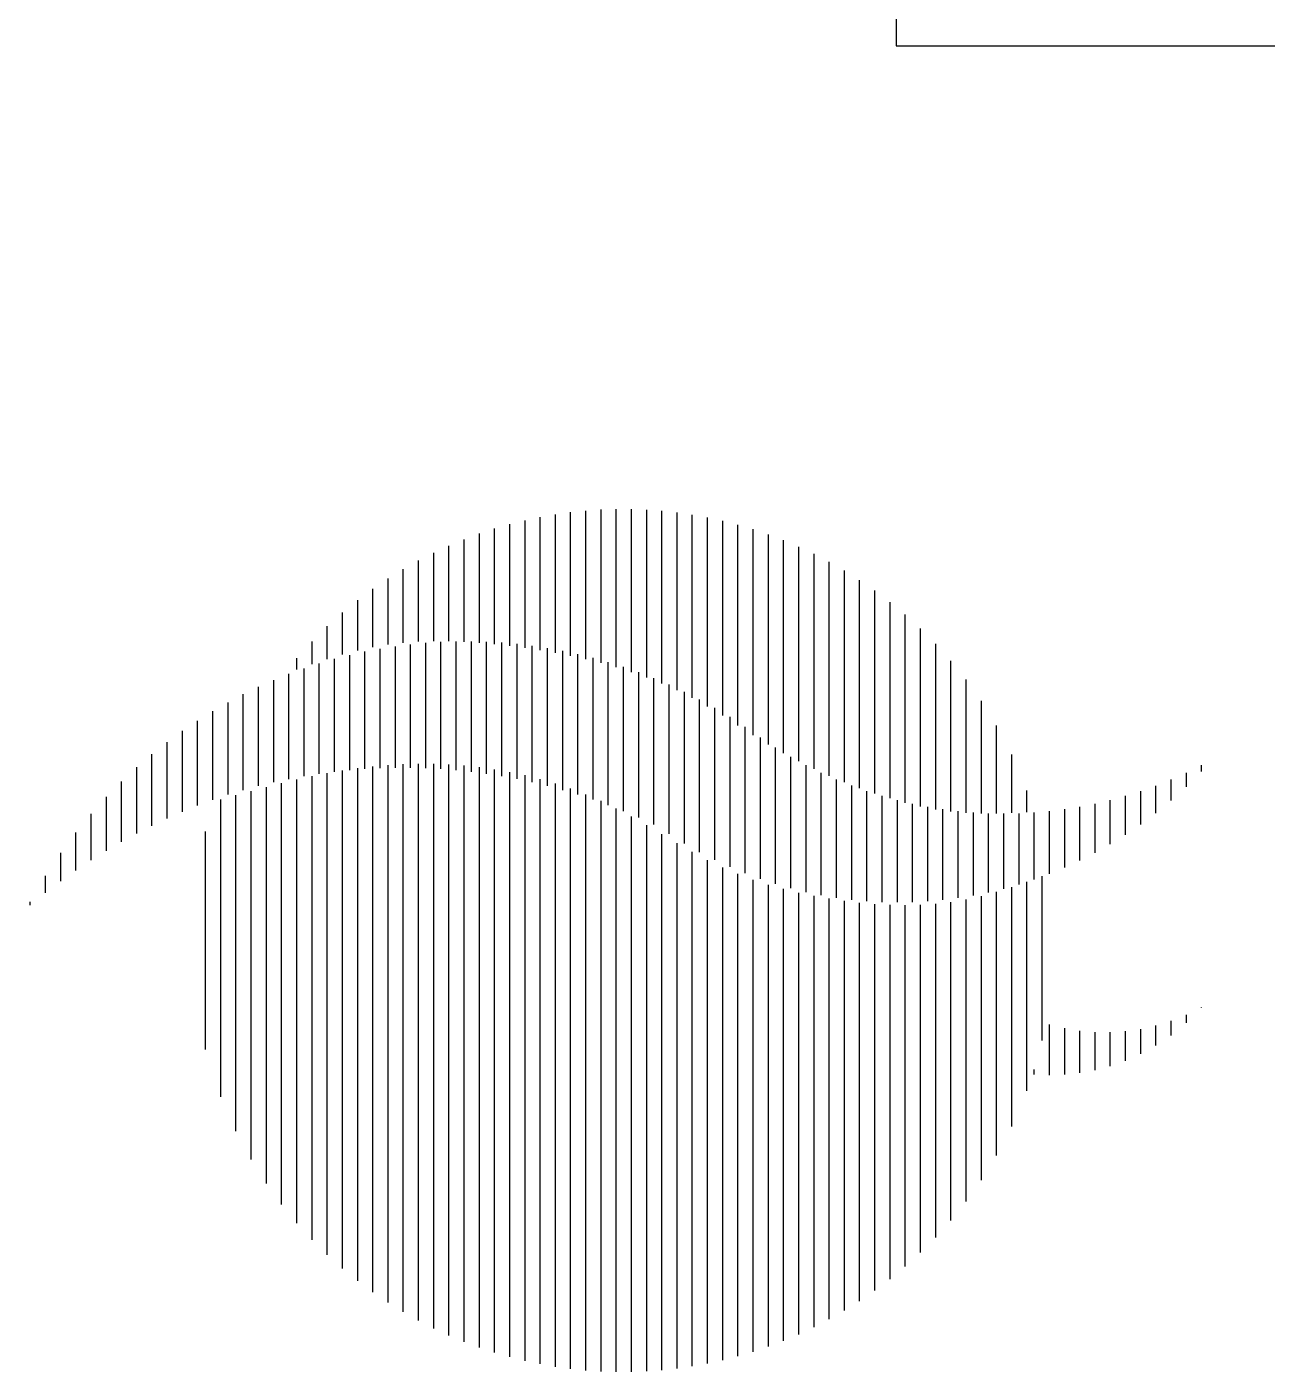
# Model space of a CAD drawing. Header units: millimetres. Extents: x 577 to 2337, y 236 to 943.
# Drawn here: x 775.95 to 788.9, y 678.26 to 692.29 of the extents above; entities that cross this region are included whole.
import ezdxf

# ---------------------------------------------------------------- set-up
doc = ezdxf.new("R2010")
doc.units = ezdxf.units.MM
doc.header["$LTSCALE"] = 0.01
doc.layers.add('06-Furn', color=4, linetype='Continuous')
doc.layers.add('08-Hatch', color=5, linetype='Continuous')
pattern_1 = [(90, (41.29273333859851, 74.9625871649555), (-0.15875, 2.775557561562891e-17), [])]

msp = doc.modelspace()

# ---------------------------------------------------------------- hatches: boundary and pattern name
at = {"layer": '08-Hatch'}
h = msp.add_hatch(dxfattribs=at)
h.set_pattern_fill('ANSI31', color=20, scale=0.05, angle=45)
h.set_pattern_definition([(90, (-44.50806539381847, 22.77619598385809), (-0.15875, 2.775557561562891e-17), [])])
edge = h.paths.add_edge_path()
edge.add_line((786.6167899571417, 683.4535552137554), (786.5462188233147, 683.4277143685528))
edge.add_line((786.5462188233147, 683.4277143685528), (786.4756162814077, 683.402028699425))
edge.add_line((786.4756162814077, 683.402028699425), (786.4049509235367, 683.3766533825095))
edge.add_line((786.4049509235367, 683.3766533825095), (786.3341913416303, 683.3517435938933))
edge.add_line((786.3341913416303, 683.3517435938933), (786.2633061277113, 683.3274545096741))
edge.add_line((786.2633061277113, 683.3274545096741), (786.1922638737557, 683.3039413059491))
edge.add_line((786.1922638737557, 683.3039413059491), (786.121033171751, 683.2813591588202))
edge.add_line((786.121033171751, 683.2813591588202), (786.0495826137025, 683.2598632443826))
edge.add_line((786.0495826137025, 683.2598632443826), (785.9778807916067, 683.2396087387447))
edge.add_line((785.9778807916067, 683.2396087387447), (785.9058962974456, 683.220750817995))
edge.add_line((785.9058962974456, 683.220750817995), (785.8335977232217, 683.2034446582416))
edge.add_line((785.8335977232217, 683.2034446582416), (785.7609536609204, 683.1878454355767))
edge.add_line((785.7609536609204, 683.1878454355767), (785.6879377017821, 683.1740917918409))
edge.add_line((785.6879377017821, 683.1740917918409), (785.6145626919968, 683.1621925387795))
edge.add_line((785.6145626919968, 683.1621925387795), (785.5408600172666, 683.1520951714608))
edge.add_line((785.5408600172666, 683.1520951714608), (785.4668611730071, 683.1437468220336))
edge.add_line((785.4668611730071, 683.1437468220336), (785.3925976546294, 683.1370946226431))
edge.add_line((785.3925976546294, 683.1370946226431), (785.318100957569, 683.1320857054412))
edge.add_line((785.318100957569, 683.1320857054412), (785.2434025772332, 683.1286672025748))
edge.add_line((785.2434025772332, 683.1286672025748), (785.1685340090539, 683.126786246193))
edge.add_line((785.1685340090539, 683.126786246193), (785.093526748448, 683.1263899684438))
edge.add_line((785.093526748448, 683.1263899684438), (785.018412290835, 683.1274255014761))
edge.add_line((785.018412290835, 683.1274255014761), (784.9432221316375, 683.1298399774383))
edge.add_line((784.9432221316375, 683.1298399774383), (784.867987766284, 683.1335805284785))
edge.add_line((784.867987766284, 683.1335805284785), (784.7927406901862, 683.1385942867454))
edge.add_line((784.7927406901862, 683.1385942867454), (784.7175123987622, 683.1448283843877))
edge.add_line((784.7175123987622, 683.1448283843877), (784.6423343874235, 683.1522299535533))
edge.add_line((784.6423343874235, 683.1522299535533), (784.5672381516179, 683.1607461263924))
edge.add_line((784.5672381516179, 683.1607461263924), (784.492255186751, 683.170324035052))
edge.add_line((784.492255186751, 683.170324035052), (784.4174169882443, 683.1809108116798))
edge.add_line((784.4174169882443, 683.1809108116798), (784.342754986159, 683.1924577035654))
edge.add_line((784.342754986159, 683.1924577035654), (784.2682998456247, 683.204964121696))
edge.add_line((784.2682998456247, 683.204964121696), (784.1940817357488, 683.2184607055293))
edge.add_line((784.1940817357488, 683.2184607055293), (784.1201308173015, 683.2329786220154))
edge.add_line((784.1201308173015, 683.2329786220154), (784.0464772510297, 683.2485490381076))
edge.add_line((784.0464772510297, 683.2485490381076), (783.9731511977025, 683.2652031207549))
edge.add_line((783.9731511977025, 683.2652031207549), (783.9001828180541, 683.2829720369026))
edge.add_line((783.9001828180541, 683.2829720369026), (783.8276022728704, 683.3018869535038))
edge.add_line((783.8276022728704, 683.3018869535038), (783.7554397228712, 683.321979037511))
edge.add_line((783.7554397228712, 683.321979037511), (783.6837253288461, 683.3432794558652))
edge.add_line((783.6837253288461, 683.3432794558652), (783.6124892515124, 683.3658193755272))
edge.add_line((783.6124892515124, 683.3658193755272), (783.5417616516404, 683.3896299634386))
edge.add_line((783.5417616516404, 683.3896299634386), (783.4715726900167, 683.4147423865478))
edge.add_line((783.4715726900167, 683.4147423865478), (783.4019525273603, 683.4411878118137))
edge.add_line((783.4019525273603, 683.4411878118137), (783.3329313244287, 683.4689974061738))
edge.add_line((783.3329313244287, 683.4689974061738), (783.2645392419942, 683.4982023365894))
edge.add_line((783.2645392419942, 683.4982023365894), (783.1968064101471, 683.5288337168566))
edge.add_line((783.1968064101471, 683.5288337168566), (783.129738422948, 683.5608801150773))
edge.add_line((783.129738422948, 683.5608801150773), (783.0632721911712, 683.5942110020859))
edge.add_line((783.0632721911712, 683.5942110020859), (782.997332698961, 683.6286751677814))
edge.add_line((782.997332698961, 683.6286751677814), (782.931844930453, 683.6641214020547))
edge.add_line((782.931844930453, 683.6641214020547), (782.8667338697571, 683.7003984948177))
edge.add_line((782.8667338697571, 683.7003984948177), (782.801924500964, 683.7373552359843))
edge.add_line((782.801924500964, 683.7373552359843), (782.7373418082984, 683.7748404154412))
edge.add_line((782.7373418082984, 683.7748404154412), (782.6729107757997, 683.8127028230896))
edge.add_line((782.6729107757997, 683.8127028230896), (782.6085563875785, 683.8507912488299))
edge.add_line((782.6085563875785, 683.8507912488299), (782.5442036279319, 683.8889544824688))
edge.add_line((782.5442036279319, 683.8889544824688), (782.4797774806597, 683.9270413142183))
edge.add_line((782.4797774806597, 683.9270413142183), (782.4152029301603, 683.9649005336615))
edge.add_line((782.4152029301603, 683.9649005336615), (782.3504049605299, 684.0023809308038))
edge.add_line((782.3504049605299, 684.0023809308038), (782.2853085558099, 684.0393312955706))
edge.add_line((782.2853085558099, 684.0393312955706), (782.2198387001597, 684.0756004178304))
edge.add_line((782.2198387001597, 684.0756004178304), (782.153920377758, 684.1110370875003))
edge.add_line((782.153920377758, 684.1110370875003), (782.0874785726518, 684.1454900944819))
edge.add_line((782.0874785726518, 684.1454900944819), (782.0204382689942, 684.1788082286756))
edge.add_line((782.0204382689942, 684.1788082286756), (781.9527333763677, 684.2108538737012))
edge.add_line((781.9527333763677, 684.2108538737012), (781.8843630999697, 684.2415888602252))
edge.add_line((781.8843630999697, 684.2415888602252), (781.8153556508163, 684.2710191956911))
edge.add_line((781.8153556508163, 684.2710191956911), (781.7457393713635, 684.2991510875976))
edge.add_line((781.7457393713635, 684.2991510875976), (781.675542603999, 684.3259907434389))
edge.add_line((781.675542603999, 684.3259907434389), (781.6047936911187, 684.3515443707133))
edge.add_line((781.6047936911187, 684.3515443707133), (781.5335209751598, 684.3758181769139))
edge.add_line((781.5335209751598, 684.3758181769139), (781.4617527985391, 684.398818369532))
edge.add_line((781.4617527985391, 684.398818369532), (781.3895175036324, 684.4205511560697))
edge.add_line((781.3895175036324, 684.4205511560697), (781.3168434328786, 684.4410227440146))
edge.add_line((781.3168434328786, 684.4410227440146), (781.2437589286692, 684.4602393408718))
edge.add_line((781.2437589286692, 684.4602393408718), (781.1702923334259, 684.4782071541327))
edge.add_line((781.1702923334259, 684.4782071541327), (781.0964719895535, 684.4949323912887))
edge.add_line((781.0964719895535, 684.4949323912887), (781.0223262394707, 684.5104212598417))
edge.add_line((781.0223262394707, 684.5104212598417), (780.947883425577, 684.5246799672826))
edge.add_line((780.947883425577, 684.5246799672826), (780.8731718902873, 684.5377147211079))
edge.add_line((780.8731718902873, 684.5377147211079), (780.7982199760144, 684.5495317288112))
edge.add_line((780.7982199760144, 684.5495317288112), (780.7230560251824, 684.5601371978903))
edge.add_line((780.7230560251824, 684.5601371978903), (780.6477083801561, 684.5695373358407))
edge.add_line((780.6477083801561, 684.5695373358407), (780.5722053833867, 684.5777383501564))
edge.add_line((780.5722053833867, 684.5777383501564), (780.4965753772841, 684.5847464483335))
edge.add_line((780.4965753772841, 684.5847464483335), (780.4208467042231, 684.5905678378664))
edge.add_line((780.4208467042231, 684.5905678378664), (780.3450477066456, 684.595208726251))
edge.add_line((780.3450477066456, 684.595208726251), (780.2692067269583, 684.5986753209836))
edge.add_line((780.2692067269583, 684.5986753209836), (780.1933521075622, 684.6009738295579))
edge.add_line((780.1933521075622, 684.6009738295579), (780.1175121908713, 684.6021104594702))
edge.add_line((780.1175121908713, 684.6021104594702), (780.0417153193016, 684.6020914182157))
edge.add_line((780.0417153193016, 684.6020914182157), (779.9659898352652, 684.6009229132897))
edge.add_line((779.9659898352652, 684.6009229132897), (779.8903640811486, 684.5986111521872))
edge.add_line((779.8903640811486, 684.5986111521872), (779.8148663994001, 684.5951623424041))
edge.add_line((779.8148663994001, 684.5951623424041), (779.7395251323849, 684.5905826914359))
edge.add_line((779.7395251323849, 684.5905826914359), (779.6643686225557, 684.5848784067784))
edge.add_line((779.6643686225557, 684.5848784067784), (779.5894252122955, 684.5780556959238))
edge.add_line((779.5894252122955, 684.5780556959238), (779.5147187663601, 684.5701256256137))
edge.add_line((779.5147187663601, 684.5701256256137), (779.4402476278693, 684.5611269592117))
edge.add_line((779.4402476278693, 684.5611269592117), (779.3660011109894, 684.5511082584358))
edge.add_line((779.3660011109894, 684.5511082584358), (779.2919685194496, 684.5401180963527))
edge.add_line((779.2919685194496, 684.5401180963527), (779.2181391570009, 684.5282050460298))
edge.add_line((779.2181391570009, 684.5282050460298), (779.1445023273449, 684.515417680528))
edge.add_line((779.1445023273449, 684.515417680528), (779.0710473342509, 684.5018045729195))
edge.add_line((779.0710473342509, 684.5018045729195), (778.997763481435, 684.4874142962603))
edge.add_line((778.997763481435, 684.4874142962603), (778.9246400726151, 684.4722954236203))
edge.add_line((778.9246400726151, 684.4722954236203), (778.8516664115608, 684.4564965280734))
edge.add_line((778.8516664115608, 684.4564965280734), (778.7788318019714, 684.4400661826757))
edge.add_line((778.7788318019714, 684.4400661826757), (778.7061255475716, 684.423052960483))
edge.add_line((778.7061255475716, 684.423052960483), (778.6335369521479, 684.4055054345847))
edge.add_line((778.6335369521479, 684.4055054345847), (778.561055319351, 684.3874721780222))
edge.add_line((778.561055319351, 684.3874721780222), (778.4886699530189, 684.3690017638777))
edge.add_line((778.4886699530189, 684.3690017638777), (778.416370156792, 684.3501427652143))
edge.add_line((778.416370156792, 684.3501427652143), (778.3441452344726, 684.330943755092))
edge.add_line((778.3441452344726, 684.330943755092), (778.2719844896752, 684.3114533065625))
edge.add_line((778.2719844896752, 684.3114533065625), (778.1998772262896, 684.2917199927174))
edge.add_line((778.1998772262896, 684.2917199927174), (778.1278127479451, 684.2717923866073))
edge.add_line((778.1278127479451, 684.2717923866073), (778.0557803583814, 684.2517190613111))
edge.add_line((778.0557803583814, 684.2517190613111), (777.9837693614141, 684.2315485898836))
edge.add_line((777.9837693614141, 684.2315485898836), (777.9117690606793, 684.2113295453856))
edge.add_arc((782.1707923337874, 682.7584975664136), 4.5, 161.1645374516665, 368.8853201867262)
edge = h.paths.add_edge_path()
edge.add_line((786.397941703712, 684.0978412730213), (786.4657369426035, 684.1014237770455))
edge.add_arc((782.1707923337874, 682.7584975664136), 4.5, 17.36321241323217, 141.8780317619643)
edge.add_line((778.6306496174409, 685.5365165634506), (778.6947192453529, 685.5593670600164))
edge.add_line((778.6947192453529, 685.5593670600164), (778.7588056873612, 685.58212319234))
edge.add_line((778.7588056873612, 685.58212319234), (778.8229257577555, 685.6046905962648))
edge.add_line((778.8229257577555, 685.6046905962648), (778.8870962706663, 685.6269749075384))
edge.add_line((778.8870962706663, 685.6269749075384), (778.9513340402666, 685.6488817619756))
edge.add_line((778.9513340402666, 685.6488817619756), (779.0156558807229, 685.6703167953453))
edge.add_line((779.0156558807229, 685.6703167953453), (779.0800786062073, 685.6911856434418))
edge.add_line((779.0800786062073, 685.6911856434418), (779.1446190308948, 685.7113939420574))
edge.add_line((779.1446190308948, 685.7113939420574), (779.2092939689469, 685.7308473269704))
edge.add_line((779.2092939689469, 685.7308473269704), (779.2741202345503, 685.7494514339779))
edge.add_line((779.2741202345503, 685.7494514339779), (779.3391146418711, 685.7671118988633))
edge.add_line((779.3391146418711, 685.7671118988633), (779.4042940050849, 685.7837343574164))
edge.add_line((779.4042940050849, 685.7837343574164), (779.4696751383609, 685.7992244454261))
edge.add_line((779.4696751383609, 685.7992244454261), (779.5352748558588, 685.8134877986736))
edge.add_line((779.5352748558588, 685.8134877986736), (779.6011099717708, 685.8264300529543))
edge.add_line((779.6011099717708, 685.8264300529543), (779.667197238924, 685.8379570885049))
edge.add_line((779.667197238924, 685.8379570885049), (779.7335426346453, 685.8480177314996))
edge.add_line((779.7335426346453, 685.8480177314996), (779.8001291061478, 685.8566525950968))
edge.add_line((779.8001291061478, 685.8566525950968), (779.8669366354503, 685.8639141101903))
edge.add_line((779.8669366354503, 685.8639141101903), (779.9339452045855, 685.8698547076707))
edge.add_line((779.9339452045855, 685.8698547076707), (780.0011347955863, 685.8745268184305))
edge.add_line((780.0011347955863, 685.8745268184305), (780.0684853904709, 685.8779828733602))
edge.add_line((780.0684853904709, 685.8779828733602), (780.1359769712723, 685.8802753033538))
edge.add_line((780.1359769712723, 685.8802753033538), (780.2035895200148, 685.8814565393014))
edge.add_line((780.2035895200148, 685.8814565393014), (780.2713030187401, 685.8815790120963))
edge.add_line((780.2713030187401, 685.8815790120963), (780.3390974494619, 685.8806951526293))
edge.add_line((780.3390974494619, 685.8806951526293), (780.4069527942147, 685.8788573917933))
edge.add_line((780.4069527942147, 685.8788573917933), (780.474849035028, 685.8761181604804))
edge.add_line((780.474849035028, 685.8761181604804), (780.5427661539312, 685.872529889581))
edge.add_line((780.5427661539312, 685.872529889581), (780.6106841329699, 685.8681450099881))
edge.add_line((780.6106841329699, 685.8681450099881), (780.6785829541334, 685.8630159525933))
edge.add_line((780.6785829541334, 685.8630159525933), (780.7464425994641, 685.8571951482894))
edge.add_line((780.7464425994641, 685.8571951482894), (780.8142430510026, 685.850735027967))
edge.add_line((780.8142430510026, 685.850735027967), (780.8819642907987, 685.8436880225162))
edge.add_line((780.8819642907987, 685.8436880225162), (780.9495863008125, 685.8361065628376))
edge.add_line((780.9495863008125, 685.8361065628376), (781.0170910333786, 685.8280330619112))
edge.add_line((781.0170910333786, 685.8280330619112), (781.0844700156723, 685.8194612475475))
edge.add_line((781.0844700156723, 685.8194612475475), (781.151717679471, 685.8103700791406))
edge.add_line((781.151717679471, 685.8103700791406), (781.2188284571964, 685.8007385127387))
edge.add_line((781.2188284571964, 685.8007385127387), (781.2857967812444, 685.7905455044131))
edge.add_line((781.2857967812444, 685.7905455044131), (781.3526170839879, 685.7797700102253))
edge.add_line((781.3526170839879, 685.7797700102253), (781.4192837978813, 685.7683909862367))
edge.add_line((781.4192837978813, 685.7683909862367), (781.4857913553107, 685.7563873885088))
edge.add_line((781.4857913553107, 685.7563873885088), (781.5521341887182, 685.7437381731025))
edge.add_line((781.5521341887182, 685.7437381731025), (781.6183067304416, 685.7304222960854))
edge.add_line((781.6183067304416, 685.7304222960854), (781.684303412946, 685.7164187135177))
edge.add_line((781.684303412946, 685.7164187135177), (781.750118668595, 685.7017063814623))
edge.add_line((781.750118668595, 685.7017063814623), (781.8157469298308, 685.6862642559826))
edge.add_line((781.8157469298308, 685.6862642559826), (781.8811826290582, 685.6700712931383))
edge.add_line((781.8811826290582, 685.6700712931383), (781.9464201986825, 685.6531064489909))
edge.add_line((781.9464201986825, 685.6531064489909), (782.0114540710825, 685.6353486796068))
edge.add_line((782.0114540710825, 685.6353486796068), (782.0762786786961, 685.6167769410457))
edge.add_line((782.0762786786961, 685.6167769410457), (782.1408884539236, 685.5973701893729))
edge.add_line((782.1408884539236, 685.5973701893729), (782.2052778290318, 685.5771073806692))
edge.add_line((782.2052778290318, 685.5771073806692), (782.269436089012, 685.5559681456028))
edge.add_line((782.269436089012, 685.5559681456028), (782.3333336974711, 685.5339345815133))
edge.add_line((782.3333336974711, 685.5339345815133), (782.3969368171779, 685.5109893494197))
edge.add_line((782.3969368171779, 685.5109893494197), (782.4602116109849, 685.4871151102979))
edge.add_line((782.4602116109849, 685.4871151102979), (782.5231242416487, 685.4622945251726))
edge.add_line((782.5231242416487, 685.4622945251726), (782.5856408720209, 685.4365102550228))
edge.add_line((782.5856408720209, 685.4365102550228), (782.6477276648823, 685.4097449608605))
edge.add_line((782.6477276648823, 685.4097449608605), (782.7093507830471, 685.3819813036772))
edge.add_line((782.7093507830471, 685.3819813036772), (782.7704763893325, 685.3532019444788))
edge.add_line((782.7704763893325, 685.3532019444788), (782.8310706465592, 685.3233895442474))
edge.add_line((782.8310706465592, 685.3233895442474), (782.8910997175024, 685.2925267639976))
edge.add_line((782.8910997175024, 685.2925267639976), (782.9505300189724, 685.2605966089211))
edge.add_line((782.9505300189724, 685.2605966089211), (783.0093628505628, 685.2276293568749))
edge.add_line((783.0093628505628, 685.2276293568749), (783.0676696159665, 685.1937502897001))
edge.add_line((783.0676696159665, 685.1937502897001), (783.1255301122858, 685.1590960639049))
edge.add_line((783.1255301122858, 685.1590960639049), (783.1830241365943, 685.1238033359481))
edge.add_line((783.1830241365943, 685.1238033359481), (783.2402314860072, 685.0880087623601))
edge.add_line((783.2402314860072, 685.0880087623601), (783.2972319576544, 685.051848999551))
edge.add_line((783.2972319576544, 685.051848999551), (783.3541053485249, 685.0154607040728))
edge.add_line((783.3541053485249, 685.0154607040728), (783.4109314558355, 684.9789805324577))
edge.add_line((783.4109314558355, 684.9789805324577), (783.4677900766027, 684.9425451411032))
edge.add_line((783.4677900766027, 684.9425451411032), (783.5247610080492, 684.9062911864868))
edge.add_line((783.5247610080492, 684.9062911864868), (783.5819240470997, 684.8703553251945))
edge.add_line((783.5819240470997, 684.8703553251945), (783.6393589909982, 684.8348742136175))
edge.add_line((783.6393589909982, 684.8348742136175), (783.6971456118422, 684.7999844695992))
edge.add_line((783.6971456118422, 684.7999844695992), (783.7553432043978, 684.7657909000447))
edge.add_line((783.7553432043978, 684.7657909000447), (783.813953546655, 684.7323089619774))
edge.add_line((783.813953546655, 684.7323089619774), (783.8729683930354, 684.699538541188))
edge.add_line((783.8729683930354, 684.699538541188), (783.9323794979507, 684.6674795234733))
edge.add_line((783.9323794979507, 684.6674795234733), (783.99217861576, 684.6361317946348))
edge.add_line((783.99217861576, 684.6361317946348), (784.0523575009285, 684.6054952404575))
edge.add_line((784.0523575009285, 684.6054952404575), (784.1129079078347, 684.5755697467432))
edge.add_line((784.1129079078347, 684.5755697467432), (784.1738215908615, 684.5463551993032))
edge.add_line((784.1738215908615, 684.5463551993032), (784.2350903044653, 684.5178514839168))
edge.add_line((784.2350903044653, 684.5178514839168), (784.2967058030135, 684.4900584863859))
edge.add_line((784.2967058030135, 684.4900584863859), (784.3586598409181, 684.4629760925128))
edge.add_line((784.3586598409181, 684.4629760925128), (784.4209441725927, 684.436604188089))
edge.add_line((784.4209441725927, 684.436604188089), (784.4835505524476, 684.4109426589015))
edge.add_line((784.4835505524476, 684.4109426589015), (784.5464707348806, 684.3859913907671))
edge.add_line((784.5464707348806, 684.3859913907671), (784.6096964742966, 684.3617502694559))
edge.add_line((784.6096964742966, 684.3617502694559), (784.6732195251261, 684.3382191807826))
edge.add_line((784.6732195251261, 684.3382191807826), (784.7370316417373, 684.3153980105484))
edge.add_line((784.7370316417373, 684.3153980105484), (784.8011245785606, 684.2932866445323))
edge.add_line((784.8011245785606, 684.2932866445323), (784.8654900826646, 684.2718853238391))
edge.add_line((784.8654900826646, 684.2718853238391), (784.9301192940317, 684.2512237366207))
edge.add_line((784.9301192940317, 684.2512237366207), (784.9950022999303, 684.2313826279812))
edge.add_line((784.9950022999303, 684.2313826279812), (785.0601290827015, 684.2124478349784))
edge.add_line((785.0601290827015, 684.2124478349784), (785.1254896246297, 684.1945051946984))
edge.add_line((785.1254896246297, 684.1945051946984), (785.1910739080615, 684.1776405442))
edge.add_line((785.1910739080615, 684.1776405442), (785.2568719153096, 684.1619397205656))
edge.add_line((785.2568719153096, 684.1619397205656), (785.3228736286711, 684.1474885608649))
edge.add_line((785.3228736286711, 684.1474885608649), (785.3890690304546, 684.1343729021726))
edge.add_line((785.3890690304546, 684.1343729021726), (785.4554481030009, 684.1226785815602))
edge.add_line((785.4554481030009, 684.1226785815602), (785.5220008286176, 684.1124914361009))
edge.add_line((785.5220008286176, 684.1124914361009), (785.5887171896173, 684.1038973028675))
edge.add_line((785.5887171896173, 684.1038973028675), (785.6555870758677, 684.0969709732708))
edge.add_line((785.6555870758677, 684.0969709732708), (785.7225993147014, 684.0916602670193))
edge.add_line((785.7225993147014, 684.0916602670193), (785.7897420535451, 684.0878317624804))
edge.add_line((785.7897420535451, 684.0878317624804), (785.8570034287798, 684.0853507140434))
edge.add_line((785.8570034287798, 684.0853507140434), (785.9243715767416, 684.0840823760998))
edge.add_line((785.9243715767416, 684.0840823760998), (785.9918346338175, 684.0838920030384))
edge.add_line((785.9918346338175, 684.0838920030384), (786.0593807363472, 684.0846448492485))
edge.add_line((786.0593807363472, 684.0846448492485), (786.1269980207097, 684.0862061691208))
edge.add_line((786.1269980207097, 684.0862061691208), (786.1946746232621, 684.0884412170433))
edge.add_line((786.1946746232621, 684.0884412170433), (786.2623986803404, 684.0912152474074))
edge.add_line((786.2623986803404, 684.0912152474074), (786.3301583283717, 684.094393514603))
edge.add_line((786.3301583283717, 684.094393514603), (786.397941703712, 684.0978412730213))
h = msp.add_hatch(dxfattribs=at)
h.set_pattern_fill('ANSI31', color=152, scale=0.05, angle=45, style=0)
h.set_pattern_definition(pattern_1)
edge = h.paths.add_edge_path()
edge.add_arc((780.5351122014489, 680.6756723800227), 5.203920846622214, 55.0558608813619, 111.7060982518855)
edge.add_arc((785.5007829231312, 680.9547180303523), 8.260299303236957, 146.5273021843647, 156.5859191199886)
edge.add_arc((779.8786143557562, 678.4906961876728), 6.070849411996912, 63.876021636445785, 108.81521820202369, ccw=False)
edge.add_arc((785.0447724875949, 687.511955970333), 4.354825714683373, 235.0763062703573, 291.2991121743094)
edge.add_arc((782.3658347430563, 682.8849620588021), 4.298677664935199, 7.614642398621097, 16.35161645881914)
edge.add_arc((786.1488702131659, 688.5457997180273), 4.463728695236579, 233.85143030165278, 274.39120203818317, ccw=False)
h = msp.add_hatch(dxfattribs=at)
h.set_pattern_fill('ANSI31', color=152, scale=0.05, angle=45, style=0)
h.set_pattern_definition(pattern_1)
edge = h.paths.add_edge_path()
edge.add_arc((780.5922791081952, 680.6599978542084), 5.239840513032889, 112.2234913125749, 152.2686324169729)
edge.add_arc((780.0321810819299, 678.3245493689142), 6.278316662308448, 109.6527890788303, 130.5053852663792, ccw=False)
edge.add_arc((785.5007829231312, 680.9547180303523), 8.260299303236936, 146.5273021843647, 156.5859191199886, ccw=False)
h = msp.add_hatch(dxfattribs=at)
h.set_pattern_fill('ANSI31', color=152, scale=0.05, angle=45, style=0)
h.set_pattern_definition(pattern_1)
h.paths.add_polyline_path([(788.3264716112283, 684.6492722876304, -0.1086689473048376), (786.4906397358333, 684.0951742049051, -0.03814071949609113), (786.6266054161221, 683.4545785425486, 0.1210227109258541)])
h = msp.add_hatch(dxfattribs=at)
h.set_pattern_fill('ANSI31', color=152, scale=0.05, angle=45, style=0)
h.set_pattern_definition(pattern_1)
edge = h.paths.add_edge_path()
edge.add_arc((787.1988489037145, 683.8851336825431), 2.083890881408742, 252.92026337286302, 299.3431971508838, ccw=False)
edge.add_arc((782.0924386521626, 682.7788638566831), 4.580810380233716, 342.0078786409149, 348.8514521830762, ccw=False)
edge.add_arc((786.6382881663008, 683.4661016195535), 2.110670048381297, 264.8613309424351, 318.5390072362823)

# ---------------------------------------------------------------- linework, layer by layer
at = {"layer": '06-Furn', "color": 5}
msp.add_lwpolyline([(785.0253404184796, 711.6769657249872), (785.0253404184796, 692.0900189749855), (792.5253404184796, 692.0900189749855), (792.5253404184796, 711.6769657249872)], close=True, dxfattribs=at)

doc.saveas('drawing.dxf')
